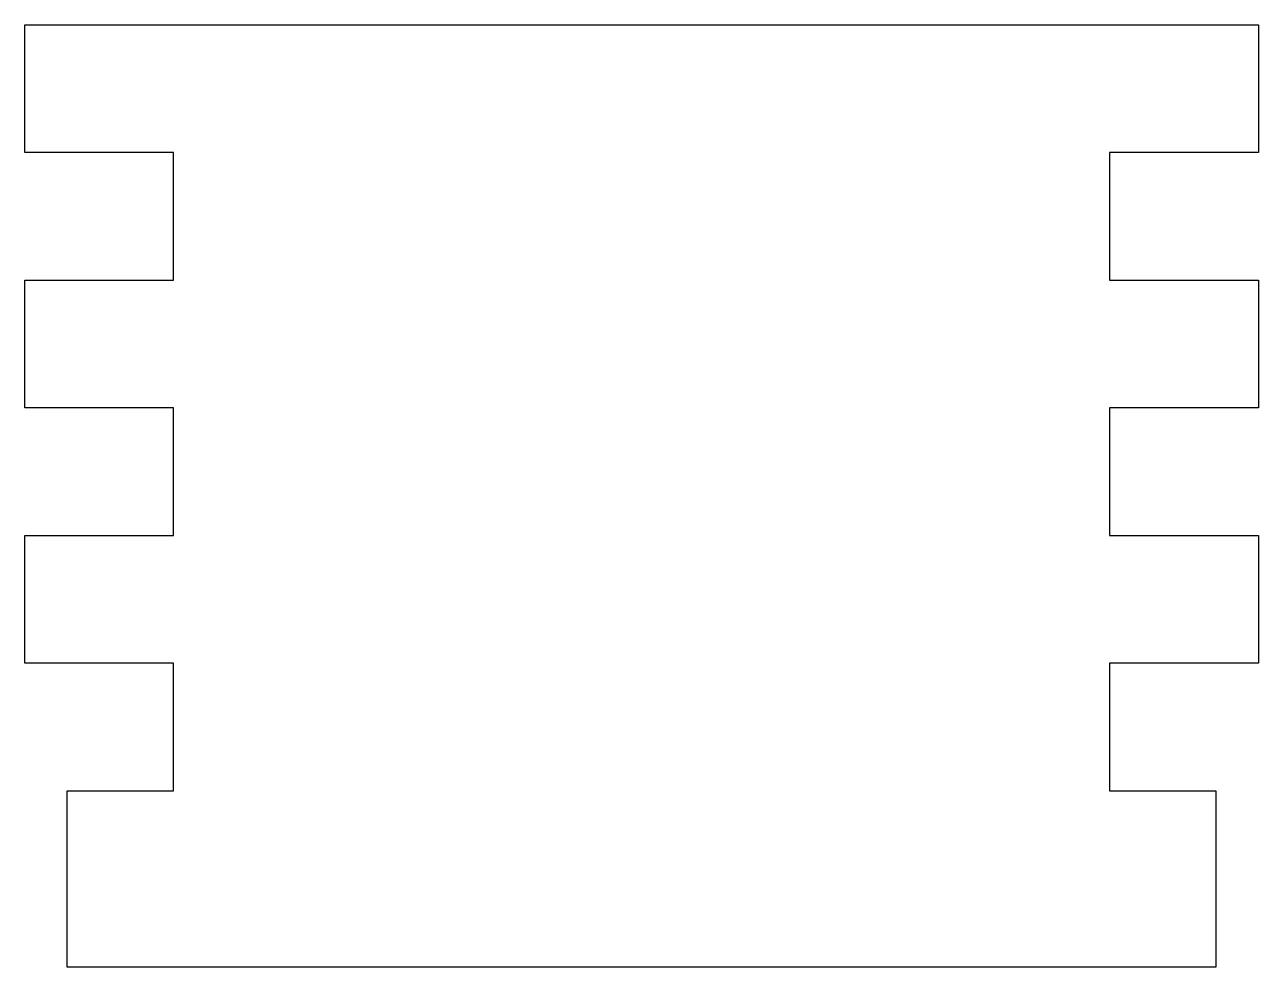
# Model space of a CAD drawing. Header units: millimetres. Extents: x 125.1 to 183.1, y -12.3 to 32.
import ezdxf

# ---------------------------------------------------------------- set-up
doc = ezdxf.new("R2010")
doc.units = ezdxf.units.MM
doc.layers.get('0').update_dxf_attribs({"linetype": 'CONTINUOUS'})

msp = doc.modelspace()

# ---------------------------------------------------------------- linework, layer by layer
msp.add_lwpolyline([(125.075, 19.987), (132.075, 19.987), (132.075, 25.987), (125.075, 25.987), (125.075, 31.987), (183.075, 31.987), (183.075, 25.987), (176.075, 25.987), (176.075, 19.987), (183.075, 19.987), (183.075, 13.987), (176.075, 13.987), (176.075, 7.987), (183.075, 7.987), (183.075, 1.987), (176.075, 1.987), (176.075, -4.013), (181.075, -4.013), (181.075, -12.298), (127.075, -12.298), (127.075, -4.013), (132.075, -4.013), (132.075, 1.987), (125.075, 1.987), (125.075, 7.987), (132.075, 7.987), (132.075, 13.987), (125.075, 13.987)], close=True)

doc.saveas('drawing.dxf')
